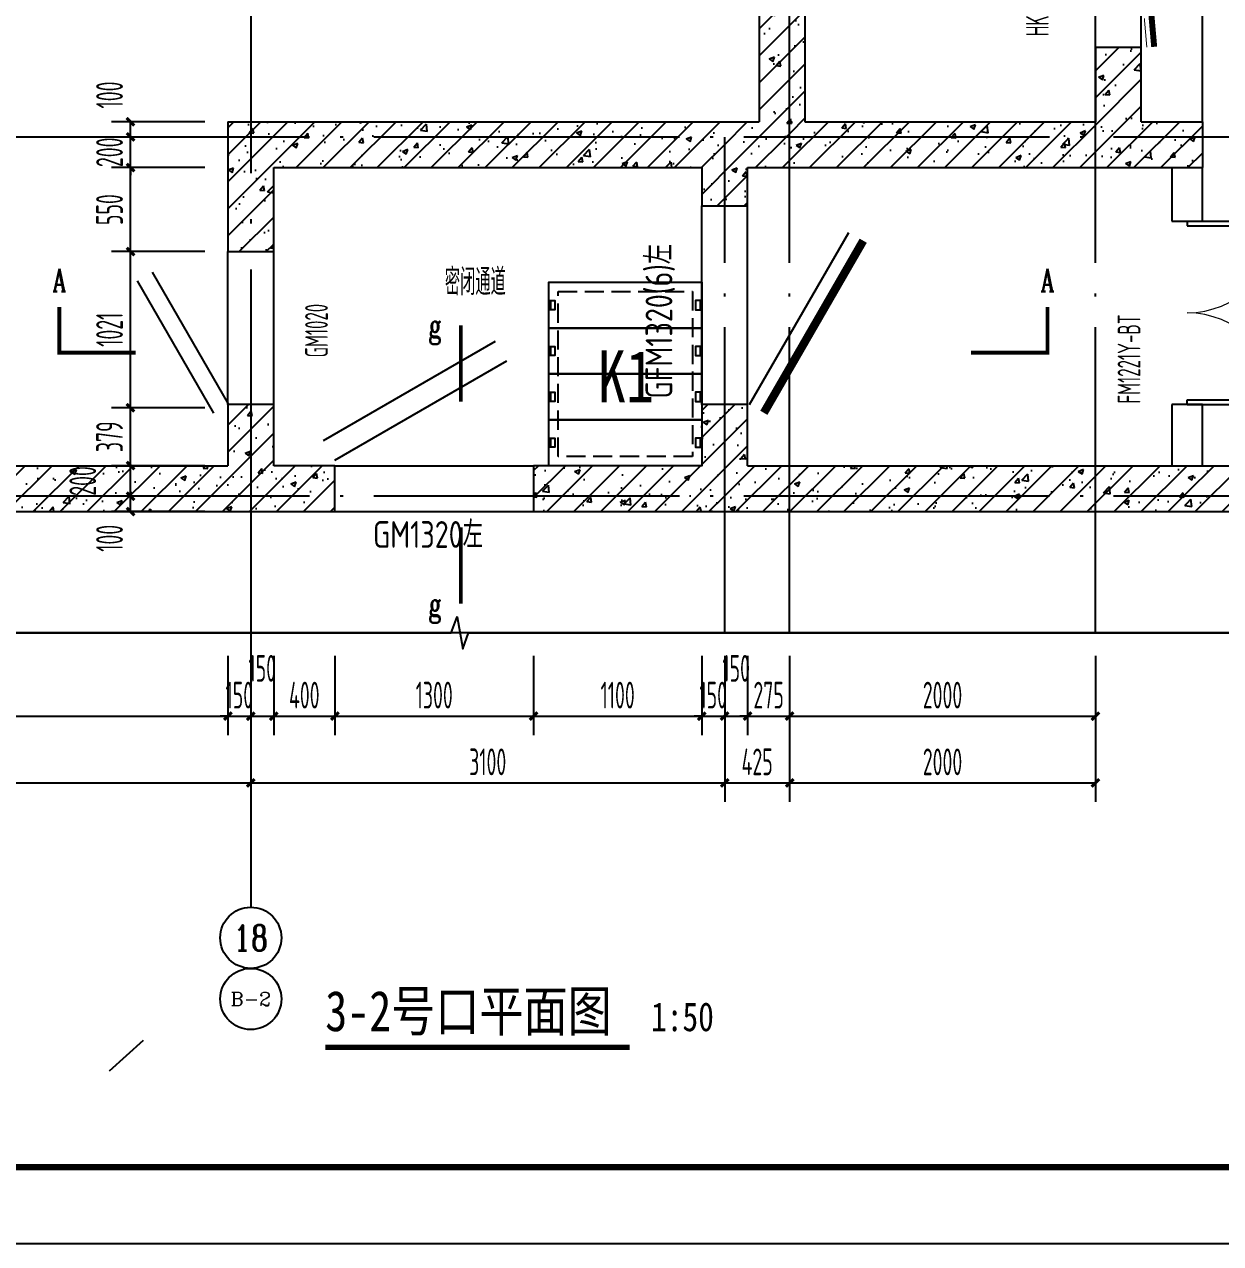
# Model space of a CAD drawing. Extents: x -473190 to 2138458, y -81875 to 2633646.
# Drawn here: x 1271094 to 1278919, y -52175 to -44199 of the extents above; entities that cross this region are included whole.
import ezdxf
from ezdxf.enums import TextEntityAlignment as Align

# ---------------------------------------------------------------- set-up
doc = ezdxf.new("R2010")
doc.units = 0
doc.header["$LTSCALE"] = 1000
doc.linetypes.add('__DASH', pattern=[0.35, 0.25, -0.1])
doc.linetypes.add('DOTE', pattern=[2.42, 2, -0.2, 0.02, -0.2])
for name, color, linetype in [('A-PUB_HATCH', 8, 'Continuous'), ('A-WALL', 2, 'Continuous'), ('AXIS', 3, 'Continuous'), ('AXIS_TEXT', 7, 'Continuous'), ('DIM_SYMB', 3, 'Continuous'), ('DOOR_FIRE', 4, 'Continuous'), ('DOOR_FIRE_TEXT', 7, 'Continuous'), ('DOTE', 1, 'DOTE'), ('ECA_TK', 7, 'Continuous'), ('PUB_DIM', 3, 'Continuous'), ('PUB_HATCH', 8, 'Continuous'), ('PUB_TEXT', 7, 'Continuous'), ('RF-JSK', 9, 'Continuous'), ('RF-M', 4, 'Continuous'), ('RF-MBH', 11, 'Continuous'), ('RF-QT', 30, 'Continuous'), ('tk', 7, 'Continuous')]:
    doc.layers.add(name, color=color, linetype=linetype)
doc.layers.add('RF-WZ', color=110, linetype='Continuous', lineweight=0)
doc.styles.add('8B2_02', font='tssdeng.shx', dxfattribs={"width": 0.6, "bigfont": 'TSSDCHN.shx'})
doc.styles.add('_TCH_AXIS', font='COMPLEX', dxfattribs={"bigfont": 'GBCBIG'})
doc.styles.add('_TCH_DIM_T3', font='tssdeng.shx', dxfattribs={"width": 0.564706, "bigfont": '@@@tssdchn.shx'})
doc.styles.add('_TCH_LABEL', font='COMPLEX', dxfattribs={"bigfont": 'GBCBIG'})
doc.styles.add('_TCH_WINDOW', font='tssdeng.shx', dxfattribs={"width": 0.8, "height": 3.5, "bigfont": 'tssdchn.shx'})
doc.styles.add('COMPLEX', font='COMPLEX.shx', dxfattribs={"width": 0.65})
doc.styles.add('TYDG_01', font='', dxfattribs={"width": 0.8})
doc.styles.get('TYDG_01').set_extended_font_data('SimSun')
doc.dimstyles.new('_TCH_ARCH&&50', dxfattribs={"dimtxt": 175, "dimasz": 50, "dimexe": 125, "dimexo": 150, "dimgap": 50, "dimtad": 1, "dimdec": 0, "dimzin": 0, "dimdsep": 46, "dimtxsty": '_TCH_DIM_T3', "dimblk": 'ARCHTICK', "dimcen": 0.09, "dimclrt": 7, "dimazin": 2, "dimtfac": 1, "dimtdec": 0, "dimtix": 1, "dimtmove": 2, "dimatfit": 3, "dimfxl": 0, "dimtolj": 1, "dimtzin": 0, "dimarcsym": 0})
pattern_1 = [(45, (-477544.96, -71625.69), (-88.388348, 88.388348), []), (50, (-477544.96, -71625.7), (358.63009, -31.376067), [37.5, -412.5]), (355, (-477544.96, -71625.7), (-69.37567, 376.09607), [30, -330]), (100.4514, (-477515.08, -71628.3), (289.25469, 344.71977), [31.870095, -350.571056]), (46.1842, (-477544.96, -71525.7), (533.62052, -82.75951), [56.25, -618.75]), (96.6356, (-477500.5, -71532.6), (467.33135, 487.05894), [47.80514, -525.8565]), (351.1842, (-477544.96, -71525.7), (467.33097, 487.0593), [45, -495]), (21, (-477494.96, -71550.7), (298.453526, -201.309445), [37.5, -412.5]), (326, (-477494.96, -71550.7), (121.657666, 362.57502), [30, -330]), (71.4514, (-477470.1, -71567.47), (420.111314, 161.26525), [31.870095, -350.571056]), (37.5, (-477544.96, -71625.69), (6.079928, 166.446927), [0, -326, 0, -335, 0, -331.25]), (7.5, (-477544.96, -71625.69), (131.534769, 197.205856), [0, -191, 0, -318.5, 0, -126.25]), (327.5, (-477656.46, -71625.69), (266.911218, -11.277436), [0, -125, 0, -390, 0, -517.5]), (317.5, (-477706.46, -71625.7), (291.593085, 50.05249), [0, -162.5, 0, -259, 0, -367.5])]

# ---------------------------------------------------------------- blocks, each defined once
blk = doc.blocks.new('10B_A1E图框')
at = {"layer": 'ECA_TK'}
blk.add_lwpolyline([(0, 0), (841, 0), (841, 594), (0, 594)], close=True, dxfattribs=at)
at = {"layer": 'ECA_TK', "const_width": 0.8}
blk.add_lwpolyline([(831, 10), (831, 584), (18, 584), (18, 10)], close=True, dxfattribs=at)
blk = doc.blocks.new('RFJSK1')
at = {"layer": 'RF-JSK'}
for p, q in [((220418.2, 104410.6), (220418.2, 104350.6)), ((221398.2, 104410.6), (221398.2, 104350.6)), ((220418.2, 104110.6), (220418.2, 104050.6)), ((221398.2, 104110.6), (221398.2, 104050.6)), ((220418.2, 103810.6), (220418.2, 103750.6)), ((221398.2, 103810.6), (221398.2, 103750.6)), ((220418.2, 103510.6), (220418.2, 103450.6)), ((221398.2, 103510.6), (221398.2, 103450.6))]:
    blk.add_line(p, q, dxfattribs=at)
for points in [[(220408.2, 104530.6), (221408.2, 104530.6), (221408.2, 103330.6), (220408.2, 103330.6), (220408.2, 104530.6)], [(220408.2, 104410.6), (220408.2, 104530.6), (221408.2, 104530.6), (221408.2, 104410.6)], [(220408.2, 104410.6), (220448.2, 104410.6), (220448.2, 104350.6), (220408.2, 104350.6)], [(221408.2, 104410.6), (221368.2, 104410.6), (221368.2, 104350.6), (221408.2, 104350.6)], [(221408.2, 104350.6), (221408.2, 104230.6), (220408.2, 104230.6), (220408.2, 104350.6)], [(220408.2, 104110.6), (220408.2, 104230.6), (221408.2, 104230.6), (221408.2, 104110.6)], [(220408.2, 104110.6), (220448.2, 104110.6), (220448.2, 104050.6), (220408.2, 104050.6)], [(221408.2, 104110.6), (221368.2, 104110.6), (221368.2, 104050.6), (221408.2, 104050.6)], [(221408.2, 104050.6), (221408.2, 103930.6), (220408.2, 103930.6), (220408.2, 104050.6)], [(220408.2, 103810.6), (220408.2, 103930.6), (221408.2, 103930.6), (221408.2, 103810.6)], [(220408.2, 103810.6), (220448.2, 103810.6), (220448.2, 103750.6), (220408.2, 103750.6)], [(221408.2, 103810.6), (221368.2, 103810.6), (221368.2, 103750.6), (221408.2, 103750.6)], [(221408.2, 103750.6), (221408.2, 103630.6), (220408.2, 103630.6), (220408.2, 103750.6)], [(220408.2, 103510.6), (220408.2, 103630.6), (221408.2, 103630.6), (221408.2, 103510.6)], [(220408.2, 103510.6), (220448.2, 103510.6), (220448.2, 103450.6), (220408.2, 103450.6)], [(221408.2, 103450.6), (221408.2, 103330.6), (220408.2, 103330.6), (220408.2, 103450.6)], [(221408.2, 103510.6), (221368.2, 103510.6), (221368.2, 103450.6), (221408.2, 103450.6)]]:
    blk.add_lwpolyline(points, dxfattribs=at)
at = {"layer": 'RF-JSK', "linetype": '__DASH', "ltscale": 0.5}
blk.add_lwpolyline([(220468.2, 104470.6), (221348.2, 104470.6), (221348.2, 103390.6), (220468.2, 103390.6)], close=True, dxfattribs=at)
at = {"layer": 'RF-JSK', "color": 110, "style": 'TYDG_01', "width": 0.8}
blk.add_text('K1', height=339.87, dxfattribs=at).set_placement((220726.9, 103744.4))
blk = doc.blocks.new('_ArchTick')
at = {"color": 0, "linetype": 'ByBlock', "const_width": 0.4}
blk.add_lwpolyline([(-0.5, -0.5), (0.5, 0.5)], dxfattribs=at)
blk = doc.blocks.new('*D3046')
at = {"layer": 'Defpoints', "color": 0, "transparency": 16777216}
for p in [(1271788.3, -44835.6), (1272424.9, -44835.6), (1272424.9, -44935.6)]:
    blk.add_point(p, dxfattribs=at)
at = {"layer": 'PUB_DIM', "color": 0, "lineweight": -2, "transparency": 16777216}
for p, q in [((1272274.9, -44835.6), (1271663.3, -44835.6)), ((1271788.3, -44935.6), (1271788.3, -44835.6)), ((1272274.9, -44935.6), (1271663.3, -44935.6))]:
    blk.add_line(p, q, dxfattribs=at)
at = {"layer": 'PUB_DIM', "color": 0, "lineweight": -2, "transparency": 16777216, "xscale": 50, "yscale": 50, "zscale": 50}
for p, rotation in [((1271788.3, -44835.6), 90), ((1271788.3, -44935.6), 270)]:
    blk.add_blockref('_ArchTick', p, dxfattribs=dict(at, rotation=rotation))
at = {"layer": 'PUB_DIM', "color": 7, "transparency": 16777216, "insert": (1271650.8, -44660.6), "char_height": 175, "attachment_point": 5, "rotation": 90, "style": '_TCH_DIM_T3'}
blk.add_mtext('\\A1;100', dxfattribs=at)
blk = doc.blocks.new('*D3047')
at = {"layer": 'Defpoints', "color": 0, "transparency": 16777216}
for p in [(1271788.3, -44935.6), (1272424.9, -44935.6), (1272424.9, -45135.6)]:
    blk.add_point(p, dxfattribs=at)
at = {"layer": 'PUB_DIM', "color": 0, "lineweight": -2, "transparency": 16777216}
for p, q in [((1271788.3, -44935.6), (1271788.3, -44885.6)), ((1272274.9, -44935.6), (1271663.3, -44935.6)), ((1271788.3, -45135.6), (1271788.3, -44935.6)), ((1272274.9, -45135.6), (1271663.3, -45135.6)), ((1271788.3, -45135.6), (1271788.3, -45185.6))]:
    blk.add_line(p, q, dxfattribs=at)
at = {"layer": 'PUB_DIM', "color": 0, "lineweight": -2, "transparency": 16777216, "xscale": 50, "yscale": 50, "zscale": 50}
for p, rotation in [((1271788.3, -44935.6), 270), ((1271788.3, -45135.6), 90)]:
    blk.add_blockref('_ArchTick', p, dxfattribs=dict(at, rotation=rotation))
at = {"layer": 'PUB_DIM', "color": 7, "transparency": 16777216, "insert": (1271650.8, -45035.6), "char_height": 175, "attachment_point": 5, "rotation": 90, "style": '_TCH_DIM_T3'}
blk.add_mtext('\\A1;200', dxfattribs=at)
blk = doc.blocks.new('*D3048')
at = {"layer": 'Defpoints', "color": 0, "transparency": 16777216}
for p in [(1271788.3, -45135.6), (1272424.9, -45135.6), (1272424.9, -45685.6)]:
    blk.add_point(p, dxfattribs=at)
at = {"layer": 'PUB_DIM', "color": 0, "lineweight": -2, "transparency": 16777216}
for p, q in [((1272274.9, -45135.6), (1271663.3, -45135.6)), ((1271788.3, -45685.6), (1271788.3, -45135.6)), ((1272274.9, -45685.6), (1271663.3, -45685.6))]:
    blk.add_line(p, q, dxfattribs=at)
at = {"layer": 'PUB_DIM', "color": 0, "lineweight": -2, "transparency": 16777216, "xscale": 50, "yscale": 50, "zscale": 50}
for p, rotation in [((1271788.3, -45135.6), 90), ((1271788.3, -45685.6), 270)]:
    blk.add_blockref('_ArchTick', p, dxfattribs=dict(at, rotation=rotation))
at = {"layer": 'PUB_DIM', "color": 7, "transparency": 16777216, "insert": (1271650.8, -45410.6), "char_height": 175, "attachment_point": 5, "rotation": 90, "style": '_TCH_DIM_T3'}
blk.add_mtext('\\A1;550', dxfattribs=at)
blk = doc.blocks.new('*D3049')
at = {"layer": 'Defpoints', "color": 0, "transparency": 16777216}
for p in [(1271788.3, -45685.6), (1272424.9, -45685.6), (1272424.9, -46706.8)]:
    blk.add_point(p, dxfattribs=at)
at = {"layer": 'PUB_DIM', "color": 0, "lineweight": -2, "transparency": 16777216}
for p, q in [((1272274.9, -45685.6), (1271663.3, -45685.6)), ((1271788.3, -46706.8), (1271788.3, -45685.6)), ((1272274.9, -46706.8), (1271663.3, -46706.8))]:
    blk.add_line(p, q, dxfattribs=at)
at = {"layer": 'PUB_DIM', "color": 0, "lineweight": -2, "transparency": 16777216, "xscale": 50, "yscale": 50, "zscale": 50}
for p, rotation in [((1271788.3, -45685.6), 90), ((1271788.3, -46706.8), 270)]:
    blk.add_blockref('_ArchTick', p, dxfattribs=dict(at, rotation=rotation))
at = {"layer": 'PUB_DIM', "color": 7, "transparency": 16777216, "insert": (1271650.8, -46196.2), "char_height": 175, "attachment_point": 5, "rotation": 90, "style": '_TCH_DIM_T3'}
blk.add_mtext('\\A1;1021', dxfattribs=at)
blk = doc.blocks.new('*D3050')
at = {"layer": 'Defpoints', "color": 0, "transparency": 16777216}
for p in [(1271788.3, -46706.8), (1272424.9, -46706.8), (1272424.9, -47085.6)]:
    blk.add_point(p, dxfattribs=at)
at = {"layer": 'PUB_DIM', "color": 0, "lineweight": -2, "transparency": 16777216}
for p, q in [((1272274.9, -46706.8), (1271663.3, -46706.8)), ((1271788.3, -47085.6), (1271788.3, -46706.8)), ((1272274.9, -47085.6), (1271663.3, -47085.6))]:
    blk.add_line(p, q, dxfattribs=at)
at = {"layer": 'PUB_DIM', "color": 0, "lineweight": -2, "transparency": 16777216, "xscale": 50, "yscale": 50, "zscale": 50}
for p, rotation in [((1271788.3, -46706.8), 90), ((1271788.3, -47085.6), 270)]:
    blk.add_blockref('_ArchTick', p, dxfattribs=dict(at, rotation=rotation))
at = {"layer": 'PUB_DIM', "color": 7, "transparency": 16777216, "insert": (1271650.8, -46896.2), "char_height": 175, "attachment_point": 5, "rotation": 90, "style": '_TCH_DIM_T3'}
blk.add_mtext('\\A1;379', dxfattribs=at)
blk = doc.blocks.new('*D3051')
at = {"layer": 'Defpoints', "color": 0, "transparency": 16777216}
for p in [(1271788.3, -47085.6), (1272424.9, -47085.6), (1272424.9, -47285.6)]:
    blk.add_point(p, dxfattribs=at)
at = {"layer": 'PUB_DIM', "color": 0, "lineweight": -2, "transparency": 16777216}
for p, q in [((1272274.9, -47085.6), (1271663.3, -47085.6)), ((1271788.3, -47285.6), (1271788.3, -47085.6)), ((1272274.9, -47285.6), (1271663.3, -47285.6))]:
    blk.add_line(p, q, dxfattribs=at)
at = {"layer": 'PUB_DIM', "color": 0, "lineweight": -2, "transparency": 16777216, "xscale": 50, "yscale": 50, "zscale": 50}
for p, rotation in [((1271788.3, -47085.6), 90), ((1271788.3, -47285.6), 270)]:
    blk.add_blockref('_ArchTick', p, dxfattribs=dict(at, rotation=rotation))
at = {"layer": 'PUB_DIM', "color": 7, "transparency": 16777216, "insert": (1271475.8, -47185.6), "char_height": 175, "attachment_point": 5, "rotation": 90, "style": '_TCH_DIM_T3'}
blk.add_mtext('\\A1;200', dxfattribs=at)
blk = doc.blocks.new('*D3052')
at = {"layer": 'Defpoints', "color": 0, "transparency": 16777216}
for p in [(1271788.3, -47285.6), (1272424.9, -47285.6), (1272424.9, -47385.6)]:
    blk.add_point(p, dxfattribs=at)
at = {"layer": 'PUB_DIM', "color": 0, "lineweight": -2, "transparency": 16777216}
for p, q in [((1272274.9, -47285.6), (1271663.3, -47285.6)), ((1271788.3, -47385.6), (1271788.3, -47285.6)), ((1272274.9, -47385.6), (1271663.3, -47385.6))]:
    blk.add_line(p, q, dxfattribs=at)
at = {"layer": 'PUB_DIM', "color": 0, "lineweight": -2, "transparency": 16777216, "xscale": 50, "yscale": 50, "zscale": 50}
for p, rotation in [((1271788.3, -47285.6), 90), ((1271788.3, -47385.6), 270)]:
    blk.add_blockref('_ArchTick', p, dxfattribs=dict(at, rotation=rotation))
at = {"layer": 'PUB_DIM', "color": 7, "transparency": 16777216, "insert": (1271650.8, -47560.6), "char_height": 175, "attachment_point": 5, "rotation": 90, "style": '_TCH_DIM_T3'}
blk.add_mtext('\\A1;100', dxfattribs=at)
blk = doc.blocks.new('*D3068')
at = {"layer": 'Defpoints', "color": 0, "transparency": 16777216}
for p in [(1276099.9, -48179.3), (1278099.9, -48179.3), (1278099.9, -48724.1)]:
    blk.add_point(p, dxfattribs=at)
at = {"layer": 'PUB_DIM', "color": 0, "lineweight": -2, "transparency": 16777216}
for p, q in [((1276099.9, -48329.3), (1276099.9, -48849.1)), ((1278099.9, -48329.3), (1278099.9, -48849.1)), ((1276099.9, -48724.1), (1278099.9, -48724.1))]:
    blk.add_line(p, q, dxfattribs=at)
at = {"layer": 'PUB_DIM', "color": 0, "lineweight": -2, "transparency": 16777216, "xscale": 50, "yscale": 50, "zscale": 50, "rotation": 180}
blk.add_blockref('_ArchTick', (1276099.9, -48724.1), dxfattribs=at)
at = {"layer": 'PUB_DIM', "color": 0, "lineweight": -2, "transparency": 16777216, "xscale": 50, "yscale": 50, "zscale": 50}
blk.add_blockref('_ArchTick', (1278099.9, -48724.1), dxfattribs=at)
at = {"layer": 'PUB_DIM', "color": 7, "transparency": 16777216, "insert": (1277099.9, -48586.6), "char_height": 175, "attachment_point": 5, "style": '_TCH_DIM_T3'}
blk.add_mtext('\\A1;2000', dxfattribs=at)
blk = doc.blocks.new('*D3069')
at = {"layer": 'Defpoints', "color": 0, "transparency": 16777216}
for p in [(1275824.9, -48179.3), (1276099.9, -48179.3), (1276099.9, -48724.1)]:
    blk.add_point(p, dxfattribs=at)
at = {"layer": 'PUB_DIM', "color": 0, "lineweight": -2, "transparency": 16777216}
for p, q in [((1275824.9, -48329.3), (1275824.9, -48849.1)), ((1276099.9, -48329.3), (1276099.9, -48849.1)), ((1275824.9, -48724.1), (1275774.9, -48724.1)), ((1275824.9, -48724.1), (1276099.9, -48724.1)), ((1276099.9, -48724.1), (1276149.9, -48724.1))]:
    blk.add_line(p, q, dxfattribs=at)
at = {"layer": 'PUB_DIM', "color": 0, "lineweight": -2, "transparency": 16777216, "xscale": 50, "yscale": 50, "zscale": 50}
blk.add_blockref('_ArchTick', (1275824.9, -48724.1), dxfattribs=at)
at = {"layer": 'PUB_DIM', "color": 0, "lineweight": -2, "transparency": 16777216, "xscale": 50, "yscale": 50, "zscale": 50, "rotation": 180}
blk.add_blockref('_ArchTick', (1276099.9, -48724.1), dxfattribs=at)
at = {"layer": 'PUB_DIM', "color": 7, "transparency": 16777216, "insert": (1275962.4, -48586.6), "char_height": 175, "attachment_point": 5, "style": '_TCH_DIM_T3'}
blk.add_mtext('\\A1;275', dxfattribs=at)
blk = doc.blocks.new('*D3070')
at = {"layer": 'Defpoints', "color": 0, "transparency": 16777216}
for p in [(1275674.9, -48179.3), (1275824.9, -48179.3), (1275824.9, -48724.1)]:
    blk.add_point(p, dxfattribs=at)
at = {"layer": 'PUB_DIM', "color": 0, "lineweight": -2, "transparency": 16777216}
for p, q in [((1275674.9, -48329.3), (1275674.9, -48849.1)), ((1275824.9, -48329.3), (1275824.9, -48849.1)), ((1275674.9, -48724.1), (1275824.9, -48724.1))]:
    blk.add_line(p, q, dxfattribs=at)
at = {"layer": 'PUB_DIM', "color": 0, "lineweight": -2, "transparency": 16777216, "xscale": 50, "yscale": 50, "zscale": 50, "rotation": 180}
blk.add_blockref('_ArchTick', (1275674.9, -48724.1), dxfattribs=at)
at = {"layer": 'PUB_DIM', "color": 0, "lineweight": -2, "transparency": 16777216, "xscale": 50, "yscale": 50, "zscale": 50}
blk.add_blockref('_ArchTick', (1275824.9, -48724.1), dxfattribs=at)
at = {"layer": 'PUB_DIM', "color": 7, "transparency": 16777216, "insert": (1275749.9, -48411.6), "char_height": 175, "attachment_point": 5, "style": '_TCH_DIM_T3'}
blk.add_mtext('\\A1;150', dxfattribs=at)
blk = doc.blocks.new('*D3071')
at = {"layer": 'Defpoints', "color": 0, "transparency": 16777216}
for p in [(1275524.9, -48179.3), (1275674.9, -48179.3), (1275674.9, -48724.1)]:
    blk.add_point(p, dxfattribs=at)
at = {"layer": 'PUB_DIM', "color": 0, "lineweight": -2, "transparency": 16777216}
for p, q in [((1275524.9, -48329.3), (1275524.9, -48849.1)), ((1275674.9, -48329.3), (1275674.9, -48849.1)), ((1275524.9, -48724.1), (1275474.9, -48724.1)), ((1275524.9, -48724.1), (1275674.9, -48724.1)), ((1275674.9, -48724.1), (1275724.9, -48724.1))]:
    blk.add_line(p, q, dxfattribs=at)
at = {"layer": 'PUB_DIM', "color": 0, "lineweight": -2, "transparency": 16777216, "xscale": 50, "yscale": 50, "zscale": 50}
blk.add_blockref('_ArchTick', (1275524.9, -48724.1), dxfattribs=at)
at = {"layer": 'PUB_DIM', "color": 0, "lineweight": -2, "transparency": 16777216, "xscale": 50, "yscale": 50, "zscale": 50, "rotation": 180}
blk.add_blockref('_ArchTick', (1275674.9, -48724.1), dxfattribs=at)
at = {"layer": 'PUB_DIM', "color": 7, "transparency": 16777216, "insert": (1275599.9, -48586.6), "char_height": 175, "attachment_point": 5, "style": '_TCH_DIM_T3'}
blk.add_mtext('\\A1;150', dxfattribs=at)
blk = doc.blocks.new('*D3072')
at = {"layer": 'Defpoints', "color": 0, "transparency": 16777216}
for p in [(1274424.9, -48179.3), (1275524.9, -48179.3), (1275524.9, -48724.1)]:
    blk.add_point(p, dxfattribs=at)
at = {"layer": 'PUB_DIM', "color": 0, "lineweight": -2, "transparency": 16777216}
for p, q in [((1274424.9, -48329.3), (1274424.9, -48849.1)), ((1275524.9, -48329.3), (1275524.9, -48849.1)), ((1274424.9, -48724.1), (1275524.9, -48724.1))]:
    blk.add_line(p, q, dxfattribs=at)
at = {"layer": 'PUB_DIM', "color": 0, "lineweight": -2, "transparency": 16777216, "xscale": 50, "yscale": 50, "zscale": 50, "rotation": 180}
blk.add_blockref('_ArchTick', (1274424.9, -48724.1), dxfattribs=at)
at = {"layer": 'PUB_DIM', "color": 0, "lineweight": -2, "transparency": 16777216, "xscale": 50, "yscale": 50, "zscale": 50}
blk.add_blockref('_ArchTick', (1275524.9, -48724.1), dxfattribs=at)
at = {"layer": 'PUB_DIM', "color": 7, "transparency": 16777216, "insert": (1274974.9, -48586.6), "char_height": 175, "attachment_point": 5, "style": '_TCH_DIM_T3'}
blk.add_mtext('\\A1;1100', dxfattribs=at)
blk = doc.blocks.new('*D3073')
at = {"layer": 'Defpoints', "color": 0, "transparency": 16777216}
for p in [(1273124.9, -48179.3), (1274424.9, -48179.3), (1274424.9, -48724.1)]:
    blk.add_point(p, dxfattribs=at)
at = {"layer": 'PUB_DIM', "color": 0, "lineweight": -2, "transparency": 16777216}
for p, q in [((1273124.9, -48329.3), (1273124.9, -48849.1)), ((1274424.9, -48329.3), (1274424.9, -48849.1)), ((1273124.9, -48724.1), (1274424.9, -48724.1))]:
    blk.add_line(p, q, dxfattribs=at)
at = {"layer": 'PUB_DIM', "color": 0, "lineweight": -2, "transparency": 16777216, "xscale": 50, "yscale": 50, "zscale": 50, "rotation": 180}
blk.add_blockref('_ArchTick', (1273124.9, -48724.1), dxfattribs=at)
at = {"layer": 'PUB_DIM', "color": 0, "lineweight": -2, "transparency": 16777216, "xscale": 50, "yscale": 50, "zscale": 50}
blk.add_blockref('_ArchTick', (1274424.9, -48724.1), dxfattribs=at)
at = {"layer": 'PUB_DIM', "color": 7, "transparency": 16777216, "insert": (1273774.9, -48586.6), "char_height": 175, "attachment_point": 5, "style": '_TCH_DIM_T3'}
blk.add_mtext('\\A1;1300', dxfattribs=at)
blk = doc.blocks.new('*D3074')
at = {"layer": 'Defpoints', "color": 0, "transparency": 16777216}
for p in [(1272724.9, -48179.3), (1273124.9, -48179.3), (1273124.9, -48724.1)]:
    blk.add_point(p, dxfattribs=at)
at = {"layer": 'PUB_DIM', "color": 0, "lineweight": -2, "transparency": 16777216}
for p, q in [((1272724.9, -48329.3), (1272724.9, -48849.1)), ((1273124.9, -48329.3), (1273124.9, -48849.1)), ((1272724.9, -48724.1), (1273124.9, -48724.1))]:
    blk.add_line(p, q, dxfattribs=at)
at = {"layer": 'PUB_DIM', "color": 0, "lineweight": -2, "transparency": 16777216, "xscale": 50, "yscale": 50, "zscale": 50, "rotation": 180}
blk.add_blockref('_ArchTick', (1272724.9, -48724.1), dxfattribs=at)
at = {"layer": 'PUB_DIM', "color": 0, "lineweight": -2, "transparency": 16777216, "xscale": 50, "yscale": 50, "zscale": 50}
blk.add_blockref('_ArchTick', (1273124.9, -48724.1), dxfattribs=at)
at = {"layer": 'PUB_DIM', "color": 7, "transparency": 16777216, "insert": (1272924.9, -48586.6), "char_height": 175, "attachment_point": 5, "style": '_TCH_DIM_T3'}
blk.add_mtext('\\A1;400', dxfattribs=at)
blk = doc.blocks.new('*D3075')
at = {"layer": 'Defpoints', "color": 0, "transparency": 16777216}
for p in [(1272574.9, -48179.3), (1272724.9, -48179.3), (1272724.9, -48724.1)]:
    blk.add_point(p, dxfattribs=at)
at = {"layer": 'PUB_DIM', "color": 0, "lineweight": -2, "transparency": 16777216}
for p, q in [((1272574.9, -48329.3), (1272574.9, -48849.1)), ((1272724.9, -48329.3), (1272724.9, -48849.1)), ((1272574.9, -48724.1), (1272724.9, -48724.1))]:
    blk.add_line(p, q, dxfattribs=at)
at = {"layer": 'PUB_DIM', "color": 0, "lineweight": -2, "transparency": 16777216, "xscale": 50, "yscale": 50, "zscale": 50, "rotation": 180}
blk.add_blockref('_ArchTick', (1272574.9, -48724.1), dxfattribs=at)
at = {"layer": 'PUB_DIM', "color": 0, "lineweight": -2, "transparency": 16777216, "xscale": 50, "yscale": 50, "zscale": 50}
blk.add_blockref('_ArchTick', (1272724.9, -48724.1), dxfattribs=at)
at = {"layer": 'PUB_DIM', "color": 7, "transparency": 16777216, "insert": (1272649.9, -48411.6), "char_height": 175, "attachment_point": 5, "style": '_TCH_DIM_T3'}
blk.add_mtext('\\A1;150', dxfattribs=at)
blk = doc.blocks.new('*D3076')
at = {"layer": 'Defpoints', "color": 0, "transparency": 16777216}
for p in [(1272424.9, -48179.3), (1272574.9, -48179.3), (1272574.9, -48724.1)]:
    blk.add_point(p, dxfattribs=at)
at = {"layer": 'PUB_DIM', "color": 0, "lineweight": -2, "transparency": 16777216}
for p, q in [((1272424.9, -48329.3), (1272424.9, -48849.1)), ((1272574.9, -48329.3), (1272574.9, -48849.1)), ((1272424.9, -48724.1), (1272374.9, -48724.1)), ((1272424.9, -48724.1), (1272574.9, -48724.1)), ((1272574.9, -48724.1), (1272624.9, -48724.1))]:
    blk.add_line(p, q, dxfattribs=at)
at = {"layer": 'PUB_DIM', "color": 0, "lineweight": -2, "transparency": 16777216, "xscale": 50, "yscale": 50, "zscale": 50}
blk.add_blockref('_ArchTick', (1272424.9, -48724.1), dxfattribs=at)
at = {"layer": 'PUB_DIM', "color": 0, "lineweight": -2, "transparency": 16777216, "xscale": 50, "yscale": 50, "zscale": 50, "rotation": 180}
blk.add_blockref('_ArchTick', (1272574.9, -48724.1), dxfattribs=at)
at = {"layer": 'PUB_DIM', "color": 7, "transparency": 16777216, "insert": (1272499.9, -48586.6), "char_height": 175, "attachment_point": 5, "style": '_TCH_DIM_T3'}
blk.add_mtext('\\A1;150', dxfattribs=at)
blk = doc.blocks.new('*D3077')
at = {"layer": 'Defpoints', "color": 0, "transparency": 16777216}
for p in [(1268724.9, -48179.3), (1272424.9, -48179.3), (1272424.9, -48724.1)]:
    blk.add_point(p, dxfattribs=at)
at = {"layer": 'PUB_DIM', "color": 0, "lineweight": -2, "transparency": 16777216}
for p, q in [((1268724.9, -48329.3), (1268724.9, -48849.1)), ((1272424.9, -48329.3), (1272424.9, -48849.1)), ((1268724.9, -48724.1), (1272424.9, -48724.1))]:
    blk.add_line(p, q, dxfattribs=at)
at = {"layer": 'PUB_DIM', "color": 0, "lineweight": -2, "transparency": 16777216, "xscale": 50, "yscale": 50, "zscale": 50, "rotation": 180}
blk.add_blockref('_ArchTick', (1268724.9, -48724.1), dxfattribs=at)
at = {"layer": 'PUB_DIM', "color": 0, "lineweight": -2, "transparency": 16777216, "xscale": 50, "yscale": 50, "zscale": 50}
blk.add_blockref('_ArchTick', (1272424.9, -48724.1), dxfattribs=at)
at = {"layer": 'PUB_DIM', "color": 7, "transparency": 16777216, "insert": (1270574.9, -48586.6), "char_height": 175, "attachment_point": 5, "style": '_TCH_DIM_T3'}
blk.add_mtext('\\A1;3700', dxfattribs=at)
blk = doc.blocks.new('*D3108')
at = {"layer": 'Defpoints', "color": 0, "transparency": 16777216}
for p in [(1268574.9, -48179.3), (1272574.9, -48179.3), (1272574.9, -49160.6)]:
    blk.add_point(p, dxfattribs=at)
at = {"layer": 'PUB_DIM', "color": 0, "lineweight": -2, "transparency": 16777216}
for p, q in [((1268574.9, -48329.3), (1268574.9, -49285.6)), ((1272574.9, -48329.3), (1272574.9, -49285.6)), ((1268574.9, -49160.6), (1272574.9, -49160.6))]:
    blk.add_line(p, q, dxfattribs=at)
at = {"layer": 'PUB_DIM', "color": 0, "lineweight": -2, "transparency": 16777216, "xscale": 50, "yscale": 50, "zscale": 50, "rotation": 180}
blk.add_blockref('_ArchTick', (1268574.9, -49160.6), dxfattribs=at)
at = {"layer": 'PUB_DIM', "color": 0, "lineweight": -2, "transparency": 16777216, "xscale": 50, "yscale": 50, "zscale": 50}
blk.add_blockref('_ArchTick', (1272574.9, -49160.6), dxfattribs=at)
at = {"layer": 'PUB_DIM', "color": 7, "transparency": 16777216, "insert": (1270574.9, -49023.1), "char_height": 175, "attachment_point": 5, "style": '_TCH_DIM_T3'}
blk.add_mtext('\\A1;4000', dxfattribs=at)
blk = doc.blocks.new('*D3109')
at = {"layer": 'Defpoints', "color": 0, "transparency": 16777216}
for p in [(1272574.9, -48179.3), (1275674.9, -48179.3), (1275674.9, -49160.6)]:
    blk.add_point(p, dxfattribs=at)
at = {"layer": 'PUB_DIM', "color": 0, "lineweight": -2, "transparency": 16777216}
for p, q in [((1272574.9, -48329.3), (1272574.9, -49285.6)), ((1275674.9, -48329.3), (1275674.9, -49285.6)), ((1272574.9, -49160.6), (1275674.9, -49160.6))]:
    blk.add_line(p, q, dxfattribs=at)
at = {"layer": 'PUB_DIM', "color": 0, "lineweight": -2, "transparency": 16777216, "xscale": 50, "yscale": 50, "zscale": 50, "rotation": 180}
blk.add_blockref('_ArchTick', (1272574.9, -49160.6), dxfattribs=at)
at = {"layer": 'PUB_DIM', "color": 0, "lineweight": -2, "transparency": 16777216, "xscale": 50, "yscale": 50, "zscale": 50}
blk.add_blockref('_ArchTick', (1275674.9, -49160.6), dxfattribs=at)
at = {"layer": 'PUB_DIM', "color": 7, "transparency": 16777216, "insert": (1274124.9, -49023.1), "char_height": 175, "attachment_point": 5, "style": '_TCH_DIM_T3'}
blk.add_mtext('\\A1;3100', dxfattribs=at)
blk = doc.blocks.new('*D3110')
at = {"layer": 'Defpoints', "color": 0, "transparency": 16777216}
for p in [(1275674.9, -48179.3), (1276099.9, -48179.3), (1276099.9, -49160.6)]:
    blk.add_point(p, dxfattribs=at)
at = {"layer": 'PUB_DIM', "color": 0, "lineweight": -2, "transparency": 16777216}
for p, q in [((1275674.9, -48329.3), (1275674.9, -49285.6)), ((1276099.9, -48329.3), (1276099.9, -49285.6)), ((1275674.9, -49160.6), (1276099.9, -49160.6))]:
    blk.add_line(p, q, dxfattribs=at)
at = {"layer": 'PUB_DIM', "color": 0, "lineweight": -2, "transparency": 16777216, "xscale": 50, "yscale": 50, "zscale": 50, "rotation": 180}
blk.add_blockref('_ArchTick', (1275674.9, -49160.6), dxfattribs=at)
at = {"layer": 'PUB_DIM', "color": 0, "lineweight": -2, "transparency": 16777216, "xscale": 50, "yscale": 50, "zscale": 50}
blk.add_blockref('_ArchTick', (1276099.9, -49160.6), dxfattribs=at)
at = {"layer": 'PUB_DIM', "color": 7, "transparency": 16777216, "insert": (1275887.4, -49023.1), "char_height": 175, "attachment_point": 5, "style": '_TCH_DIM_T3'}
blk.add_mtext('\\A1;425', dxfattribs=at)
blk = doc.blocks.new('*D3111')
at = {"layer": 'Defpoints', "color": 0, "transparency": 16777216}
for p in [(1276099.9, -48179.3), (1278099.9, -48179.3), (1278099.9, -49160.6)]:
    blk.add_point(p, dxfattribs=at)
at = {"layer": 'PUB_DIM', "color": 0, "lineweight": -2, "transparency": 16777216}
for p, q in [((1276099.9, -48329.3), (1276099.9, -49285.6)), ((1278099.9, -48329.3), (1278099.9, -49285.6)), ((1276099.9, -49160.6), (1278099.9, -49160.6))]:
    blk.add_line(p, q, dxfattribs=at)
at = {"layer": 'PUB_DIM', "color": 0, "lineweight": -2, "transparency": 16777216, "xscale": 50, "yscale": 50, "zscale": 50, "rotation": 180}
blk.add_blockref('_ArchTick', (1276099.9, -49160.6), dxfattribs=at)
at = {"layer": 'PUB_DIM', "color": 0, "lineweight": -2, "transparency": 16777216, "xscale": 50, "yscale": 50, "zscale": 50}
blk.add_blockref('_ArchTick', (1278099.9, -49160.6), dxfattribs=at)
at = {"layer": 'PUB_DIM', "color": 7, "transparency": 16777216, "insert": (1277099.9, -49023.1), "char_height": 175, "attachment_point": 5, "style": '_TCH_DIM_T3'}
blk.add_mtext('\\A1;2000', dxfattribs=at)
blk = doc.blocks.new('$DorLib2D$00000002')
for p, q in [((-0.5, 0), (-0.5, 0.4875)), ((-0.475, 0.4875), (-0.5, 0.4875)), ((-0.475, 0), (-0.475, 0.4875)), ((0.475, 0), (0.475, 0.4875)), ((0.475, 0.4875), (0.5, 0.4875)), ((0.5, 0), (0.5, 0.4875)), ((-0.5, 0), (-0.475, 0)), ((0.5, 0), (0.475, 0))]:
    blk.add_line(p, q)
at = {"lineweight": 13}
for centre, start, end in [((-0.4875, 0), 0, 88.53072), ((0.4875, 0), 91.46928, 180)]:
    blk.add_arc(centre, 0.4875, start, end, dxfattribs=at)
blk = doc.blocks.new('$DorLib2D$00000180')
at = {"color": 0}
for p, q in [((-0.5571, 0.2418), (0.3089, 0.7418)), ((-0.5, 0.1429), (0.366, 0.6429))]:
    blk.add_line(p, q, dxfattribs=at)
blk = doc.blocks.new('$DorLib2D$00000192')
at = {"color": 0}
blk.add_line((-0.5, 0.125), (0.366, 0.625), dxfattribs=at)
at = {"color": 0, "const_width": 0.0417}
blk.add_lwpolyline([(-0.5417, 0.1972), (0.3244, 0.6972)], dxfattribs=at)
blk = doc.blocks.new('$DorLib2D$00000249')
at = {"color": 0}
for points, const_width in [([(-0.504, 0.274), (0.492, 0.361)], 0.06), ([(-0.156, 0.23), (0.13, 0.255)], 0.01), ([(0.207, 0.262), (0.496, 0.287)], 0.01), ([(-0.5, 0.2), (-0.254, 0.221)], 0.01)]:
    blk.add_lwpolyline(points, dxfattribs=dict(at, const_width=const_width))
blk = doc.blocks.new('_AXISO')
blk.add_circle((0, 0), 0.5)
at = {"layer": 'AXIS_TEXT', "style": 'COMPLEX', "width": 1.041667}
blk.add_attdef('A', text='', height=0.56, dxfattribs=at).set_placement((-0.25, -0.28), (0.25, -0.28), align=Align.FIT)

msp = doc.modelspace()

# ---------------------------------------------------------------- hatches: boundary and pattern name
at = {"layer": 'A-PUB_HATCH'}
h = msp.add_hatch(dxfattribs=at)
h.set_pattern_fill('钢筋混凝土', color=256, scale=50, style=0)
h.set_pattern_definition(pattern_1)
h.paths.add_polyline_path([(1276099.9, -42868.9), (1275899.9, -42835.6), (1275899.9, -44835.6), (1276066.5, -44935.6), (1276199.9, -44835.6), (1276199.9, -43035.6)])
h = msp.add_hatch(dxfattribs=at)
h.set_pattern_fill('钢筋混凝土', color=256, scale=50, style=0)
h.set_pattern_definition(pattern_1)
h.paths.add_polyline_path([(1272424.9, -44835.6), (1272724.9, -45135.6), (1275524.9, -45135.6), (1275674.9, -45035.6), (1275674.9, -44835.6)])
h = msp.add_hatch(dxfattribs=at)
h.set_pattern_fill('钢筋混凝土', color=256, scale=50, style=0)
h.set_pattern_definition(pattern_1)
h.paths.add_polyline_path([(1275674.9, -45035.6), (1275824.9, -45135.6), (1276099.9, -45135.6), (1276066.5, -44935.6), (1275899.9, -44835.6), (1275674.9, -44835.6)])
h = msp.add_hatch(dxfattribs=at)
h.set_pattern_fill('钢筋混凝土', color=256, scale=50, style=0)
h.set_pattern_definition(pattern_1)
h.paths.add_polyline_path([(1276066.5, -44935.6), (1276099.9, -45135.6), (1278099.9, -45135.6), (1278199.9, -44935.6), (1278099.9, -44835.6), (1276199.9, -44835.6)])
h = msp.add_hatch(dxfattribs=at)
h.set_pattern_fill('钢筋混凝土', color=256, scale=50, style=0)
h.set_pattern_definition(pattern_1)
h.paths.add_polyline_path([(1278199.9, -44935.6), (1278099.9, -45135.6), (1278799.9, -45135.6), (1278799.9, -44835.6), (1278399.9, -44835.6)])
h = msp.add_hatch(dxfattribs=at)
h.set_pattern_fill('钢筋混凝土', color=256, scale=50, style=0)
h.set_pattern_definition(pattern_1)
h.paths.add_polyline_path([(1268724.9, -47085.6), (1268424.9, -47385.6), (1272574.9, -47385.6), (1272574.9, -47185.6), (1272424.9, -47085.6)])
h = msp.add_hatch(dxfattribs=at)
h.set_pattern_fill('钢筋混凝土', color=256, scale=50, style=0)
h.set_pattern_definition(pattern_1)
h.paths.add_polyline_path([(1272574.9, -47385.6), (1273124.9, -47385.6), (1273124.9, -47085.6), (1272724.9, -47085.6), (1272574.9, -47185.6)])
h = msp.add_hatch(dxfattribs=at)
h.set_pattern_fill('钢筋混凝土', color=256, scale=50, style=0)
h.set_pattern_definition(pattern_1)
h.paths.add_polyline_path([(1275524.9, -47085.6), (1274424.9, -47085.6), (1274424.9, -47385.6), (1275674.9, -47385.6), (1275674.9, -47185.6)])
h = msp.add_hatch(dxfattribs=at)
h.set_pattern_fill('钢筋混凝土', color=256, scale=50, style=0)
h.set_pattern_definition(pattern_1)
h.paths.add_polyline_path([(1275674.9, -47185.6), (1275674.9, -47385.6), (1278699.9, -47385.6), (1278699.9, -47085.6), (1275824.9, -47085.6)])
h = msp.add_hatch(dxfattribs=at)
h.set_pattern_fill('钢筋混凝土', color=256, scale=50, style=0)
h.set_pattern_definition(pattern_1)
h.paths.add_polyline_path([(1278699.9, -47085.6), (1278699.9, -47385.6), (1280219.4, -47385.6), (1280219.4, -47085.6)])
at = {"layer": 'PUB_HATCH'}
h = msp.add_hatch(dxfattribs=at)
h.set_pattern_fill('钢筋混凝土', color=256, scale=50, style=0)
h.set_pattern_definition(pattern_1)
h.paths.add_polyline_path([(1278399.9, -44835.6), (1278399.9, -44350.7), (1278099.9, -44350.7), (1278099.9, -44835.6), (1278199.9, -44935.6)])
h = msp.add_hatch(dxfattribs=at)
h.set_pattern_fill('钢筋混凝土', color=256, scale=50, style=0)
h.set_pattern_definition(pattern_1)
h.paths.add_polyline_path([(1272424.9, -44835.6), (1272424.9, -45685.6), (1272724.9, -45685.6), (1272724.9, -45135.6)])
h = msp.add_hatch(dxfattribs=at)
h.set_pattern_fill('钢筋混凝土', color=256, scale=50, style=0)
h.set_pattern_definition(pattern_1)
h.paths.add_polyline_path([(1275524.9, -45135.6), (1275524.9, -45385.6), (1275824.9, -45385.6), (1275824.9, -45135.6), (1275674.9, -45035.6)])
h = msp.add_hatch(dxfattribs=at)
h.set_pattern_fill('钢筋混凝土', color=256, scale=50, style=0)
h.set_pattern_definition(pattern_1)
h.paths.add_polyline_path([(1272724.9, -47085.6), (1272724.9, -46685.6), (1272424.9, -46685.6), (1272424.9, -47085.6), (1272574.9, -47185.6)])
h = msp.add_hatch(dxfattribs=at)
h.set_pattern_fill('钢筋混凝土', color=256, scale=50, style=0)
h.set_pattern_definition(pattern_1)
h.paths.add_polyline_path([(1275824.9, -47085.6), (1275824.9, -46685.6), (1275524.9, -46685.6), (1275524.9, -47085.6), (1275674.9, -47185.6)])

# ---------------------------------------------------------------- linework, layer by layer
msp.add_lwpolyline([(1267666.2, -38542.1), (1280219.4, -38542.1), (1280219.4, -48179.3), (1267666.2, -48179.3)], close=True)
at = {"layer": 'A-WALL'}
for p, q in [((1278599.9, -45135.6), (1278599.9, -45485.6)), ((1278799.9, -45485.6), (1278799.9, -45135.6)), ((1278599.9, -45485.6), (1278799.9, -45485.6)), ((1278799.9, -46685.6), (1278599.9, -46685.6)), ((1278599.9, -46685.6), (1278599.9, -47085.6)), ((1278799.9, -47085.6), (1278799.9, -46685.6))]:
    msp.add_line(p, q, dxfattribs=at)
at = {"layer": 'AXIS'}
msp.add_line((1272574.9, -48724.1), (1272574.9, -49974.1), dxfattribs=at)
at = {"layer": 'DIM_SYMB', "const_width": 25}
for points in [[(1271322.5, -46046.8), (1271322.5, -46346.8), (1271822.5, -46346.8)], [(1277286.6, -46346.8), (1277786.6, -46346.8), (1277786.6, -46046.8)], [(1273949.1, -46166.7), (1273949.1, -46666.7)], [(1273949.1, -47489.4), (1273949.1, -47989.4)]]:
    msp.add_lwpolyline(points, dxfattribs=at)
at = {"layer": 'DIM_SYMB'}
msp.add_lwpolyline([(1267366.2, -48179.3), (1273886.6, -48179.3), (1273924.8, -48074.3), (1273961.8, -48284.3), (1273999.1, -48179.3), (1280519.4, -48179.3)], dxfattribs=at)
at = {"layer": 'DIM_SYMB', "lineweight": -3, "const_width": 35}
msp.add_lwpolyline([(1273062.2, -50890.3), (1275053.2, -50890.3)], dxfattribs=at)
at = {"layer": 'DOTE', "color": 16, "linetype": 'DOTE', "ltscale": 1.5}
msp.add_line((1272574.9, -38542.1), (1272574.9, -49160.6), dxfattribs=at)
at = {"layer": 'DOTE'}
for p, q in [((1276099.9, -48179.3), (1276099.9, -38542.1)), ((1278099.9, -48179.3), (1278099.9, -38542.1)), ((1280219.4, -44935.6), (1267666.2, -44935.6)), ((1275674.9, -48179.3), (1275674.9, -44935.6)), ((1280219.4, -47285.6), (1267666.2, -47285.6))]:
    msp.add_line(p, q, dxfattribs=at)
at = {"layer": 'RF-M'}
for p, q in [((1278099.9, -44350.7, 650), (1278099.9, -43700.7, 650)), ((1278399.9, -44350.7, 650), (1278399.9, -43700.7, 650)), ((1275524.9, -46685.6), (1275524.9, -45385.6)), ((1275824.9, -46685.6), (1275824.9, -45385.6)), ((1272424.9, -46685.6), (1272424.9, -45685.6)), ((1272724.9, -46685.6), (1272724.9, -45685.6)), ((1273124.9, -47085.6), (1274424.9, -47085.6)), ((1273124.9, -47385.6), (1274424.9, -47385.6))]:
    msp.add_line(p, q, dxfattribs=at)
msp.add_lwpolyline([(1278799.9, -44835.6), (1278799.9, -43035.6)], dxfattribs=at)
at = {"layer": 'RF-QT'}
for p, q in [((1275899.9, -42835.6), (1275899.9, -44835.6)), ((1276199.9, -43035.6), (1276199.9, -44835.6)), ((1278399.9, -44350.7), (1278099.9, -44350.7)), ((1278099.9, -44350.7), (1278099.9, -44835.6)), ((1278399.9, -44835.6), (1278399.9, -44350.7)), ((1272424.9, -44835.6), (1272424.9, -45685.6)), ((1272424.9, -44835.6), (1275674.9, -44835.6)), ((1275674.9, -44835.6), (1275899.9, -44835.6)), ((1276199.9, -44835.6), (1278099.9, -44835.6)), ((1278399.9, -44835.6), (1278799.9, -44835.6)), ((1278799.9, -44835.6), (1278799.9, -45135.6)), ((1272724.9, -45685.6), (1272724.9, -45135.6)), ((1272724.9, -45135.6), (1275524.9, -45135.6)), ((1275524.9, -45135.6), (1275524.9, -45385.6)), ((1275824.9, -45385.6), (1275824.9, -45135.6)), ((1275824.9, -45135.6), (1276099.9, -45135.6)), ((1276099.9, -45135.6), (1278099.9, -45135.6)), ((1278099.9, -45135.6), (1278799.9, -45135.6)), ((1275524.9, -45385.6), (1275824.9, -45385.6)), ((1272424.9, -45685.6), (1272724.9, -45685.6)), ((1272724.9, -46685.6), (1272424.9, -46685.6)), ((1272424.9, -46685.6), (1272424.9, -47085.6)), ((1272724.9, -47085.6), (1272724.9, -46685.6)), ((1275824.9, -46685.6), (1275524.9, -46685.6)), ((1275524.9, -46685.6), (1275524.9, -47085.6)), ((1275824.9, -47085.6), (1275824.9, -46685.6)), ((1268724.9, -47085.6), (1272424.9, -47085.6)), ((1273124.9, -47085.6), (1272724.9, -47085.6)), ((1273124.9, -47385.6), (1273124.9, -47085.6)), ((1275524.9, -47085.6), (1274424.9, -47085.6)), ((1274424.9, -47085.6), (1274424.9, -47385.6)), ((1275824.9, -47085.6), (1278699.9, -47085.6)), ((1278699.9, -47085.6), (1280219.4, -47085.6)), ((1268424.9, -47385.6), (1272574.9, -47385.6)), ((1272574.9, -47385.6), (1273124.9, -47385.6)), ((1274424.9, -47385.6), (1275674.9, -47385.6)), ((1275674.9, -47385.6), (1278699.9, -47385.6)), ((1278699.9, -47385.6), (1280219.4, -47385.6)), ((1271871.2, -50846.5), (1271648.3, -51047.2))]:
    msp.add_line(p, q, dxfattribs=at)

# ---------------------------------------------------------------- block references
at = {"layer": 'AXIS'}
ref = msp.add_blockref('_AXISO', (1272574.9, -50174.1), dxfattribs=dict(at, xscale=400, yscale=400, zscale=400))
ref.add_attrib('A', '18', dxfattribs={"layer": 'AXIS_TEXT', "height": 164.22, "style": '_TCH_AXIS'}).set_placement((1272461.5, -50256.2), (1272688.3, -50256.2), align=Align.FIT)
ref = msp.add_blockref('_AXISO', (1272574.9, -50574.1), dxfattribs=dict(at, xscale=400, yscale=400, zscale=400))
ref.add_attrib('A', 'B-2', dxfattribs={"layer": 'AXIS_TEXT', "height": 89.83, "style": '_TCH_AXIS'}).set_placement((1272442.3, -50619), (1272707.5, -50619), align=Align.FIT)
at = {"layer": 'DOOR_FIRE'}
ref = msp.add_blockref('$DorLib2D$00000002', (1278699.9, -46085.6), dxfattribs=dict(at, xscale=-1200, yscale=-1200, zscale=200, rotation=90))
ref.add_attrib('A', 'FM1221Y-BT', (1278394.4, -46679.9), dxfattribs={"layer": 'DOOR_FIRE_TEXT', "height": 148.75, "rotation": 90, "style": '_TCH_WINDOW', "width": 0.564706})
at = {"layer": 'RF-JSK', "linetype": 'ByBlock'}
msp.add_blockref('RFJSK1', (1054116.7, -150416.2), dxfattribs=at)
at = {"layer": 'RF-M'}
ref = msp.add_blockref('$DorLib2D$00000249', (1278249.9, -44025.7), dxfattribs=dict(at, xscale=-650, yscale=-650, zscale=300, rotation=90))
ref.add_attrib('A', 'HK800(5)', (1277794.4, -44276.1), dxfattribs={"layer": 'RF-MBH', "height": 148.75, "rotation": 90, "style": '_TCH_WINDOW', "width": 0.564706})
at = {"layer": 'RF-M', "lineweight": 15}
ref = msp.add_blockref('$DorLib2D$00000192', (1275674.9, -46035.6), dxfattribs=dict(at, xscale=1300, yscale=-1300, zscale=300, rotation=90))
ref.add_attrib('A', 'GFM1320(6)左', (1275332.5, -46646.6), dxfattribs={"layer": 'RF-MBH', "lineweight": 15, "height": 175, "rotation": 90, "style": '_TCH_WINDOW', "width": 0.8})
ref = msp.add_blockref('$DorLib2D$00000180', (1272574.9, -46185.6), dxfattribs=dict(at, xscale=1000, yscale=1000, zscale=300, rotation=90))
ref.add_attrib('A', 'GM1020', (1273079.1, -46377.8), dxfattribs={"layer": 'RF-MBH', "lineweight": 15, "height": 148.75, "rotation": 90, "style": '_TCH_WINDOW', "width": 0.564706})
ref = msp.add_blockref('$DorLib2D$00000180', (1273774.9, -47235.6), dxfattribs=dict(at, xscale=1300, yscale=1300, zscale=300, rotation=1.841379754188796e-08))
ref.add_attrib('A', 'GM1320左', (1273373.9, -47623.1), dxfattribs={"layer": 'RF-MBH', "lineweight": 15, "height": 175, "rotation": 0, "style": '_TCH_WINDOW', "width": 0.8})
at = {"layer": 'tk', "xscale": 50, "yscale": 50, "zscale": 50}
msp.add_blockref('10B_A1E图框', (1264213.1, -52174.7), dxfattribs=at)

# ---------------------------------------------------------------- texts
at = {"layer": 'PUB_TEXT'}
for s, height, style, width, p in [('A', 148.8, '_TCH_LABEL', 0.705882, (1271277.5, -45946.2)), ('A', 148.8, '_TCH_LABEL', 0.705882, (1277741.6, -45946.2)), ('g', 148.8, '_TCH_LABEL', 0.705882, (1273739.1, -46241)), ('g', 148.8, '_TCH_LABEL', 0.705882, (1273739.1, -48063.8)), ('3-2号口平面图', 264.35, 'TYDG_01', 0.8, (1273062.2, -50784.9)), ('1:50', 188.82, 'TYDG_01', 0.8, (1275193.2, -50784.9))]:
    msp.add_text(s, height=height, dxfattribs=dict(at, style=style, width=width)).set_placement(p)
at = {"layer": 'RF-WZ', "style": '8B2_02', "width": 0.6}
msp.add_text('密闭通道', height=175, dxfattribs=at).set_placement((1273844.4, -45971.4))

# ---------------------------------------------------------------- dimensions: what is measured, and where the dimension line sits
at = {"layer": 'PUB_DIM'}
for base, p1, p2, angle, picture, middle in [((1271788.3, -44835.6), (1272424.9, -44935.6), (1272424.9, -44835.6), 90, '*D3046', (1271650.8, -44660.6)), ((1271788.3, -47085.6), (1272424.9, -47285.6), (1272424.9, -47085.6), 90, '*D3051', (1271475.8, -47185.6)), ((1271788.3, -47285.6), (1272424.9, -47385.6), (1272424.9, -47285.6), 90, '*D3052', (1271650.8, -47560.6)), ((1272724.9, -48724.1), (1272574.9, -48179.3), (1272724.9, -48179.3), 0, '*D3075', (1272649.9, -48411.6)), ((1275824.9, -48724.1), (1275674.9, -48179.3), (1275824.9, -48179.3), 0, '*D3070', (1275749.9, -48411.6))]:
    dim = msp.add_linear_dim(base=base, p1=p1, p2=p2, angle=angle, dimstyle='_TCH_ARCH&&50', dxfattribs=at)
    dim.commit()
    dim.dimension.update_dxf_attribs({"geometry": picture, "text_midpoint": middle, "dimtype": 129})
for p1, p2, distance, picture, middle in [((1272424.9, -45135.6), (1272424.9, -44935.6), 636.6, '*D3047', (1271650.8, -45035.6)), ((1272424.9, -45685.6), (1272424.9, -45135.6), 636.6, '*D3048', (1271650.8, -45410.6)), ((1272424.9, -46706.8), (1272424.9, -45685.6), 636.6, '*D3049', (1271650.8, -46196.2)), ((1272424.9, -47085.6), (1272424.9, -46706.8), 636.6, '*D3050', (1271650.8, -46896.2)), ((1268574.9, -48179.3), (1272574.9, -48179.3), -981.2, '*D3108', (1270574.9, -49023.1)), ((1268724.9, -48179.3), (1272424.9, -48179.3), -544.7, '*D3077', (1270574.9, -48586.6)), ((1272424.9, -48179.3), (1272574.9, -48179.3), -544.7, '*D3076', (1272499.9, -48586.6)), ((1272574.9, -48179.3), (1275674.9, -48179.3), -981.2, '*D3109', (1274124.9, -49023.1)), ((1272724.9, -48179.3), (1273124.9, -48179.3), -544.7, '*D3074', (1272924.9, -48586.6)), ((1273124.9, -48179.3), (1274424.9, -48179.3), -544.7, '*D3073', (1273774.9, -48586.6)), ((1274424.9, -48179.3), (1275524.9, -48179.3), -544.7, '*D3072', (1274974.9, -48586.6)), ((1275524.9, -48179.3), (1275674.9, -48179.3), -544.7, '*D3071', (1275599.9, -48586.6)), ((1275674.9, -48179.3), (1276099.9, -48179.3), -981.2, '*D3110', (1275887.4, -49023.1)), ((1275824.9, -48179.3), (1276099.9, -48179.3), -544.7, '*D3069', (1275962.4, -48586.6)), ((1276099.9, -48179.3), (1278099.9, -48179.3), -544.7, '*D3068', (1277099.9, -48586.6)), ((1276099.9, -48179.3), (1278099.9, -48179.3), -981.2, '*D3111', (1277099.9, -49023.1))]:
    dim = msp.add_aligned_dim(p1=p1, p2=p2, distance=distance, dimstyle='_TCH_ARCH&&50', dxfattribs=at)
    dim.commit()
    dim.dimension.update_dxf_attribs({"geometry": picture, "text_midpoint": middle})

doc.saveas('drawing.dxf')
